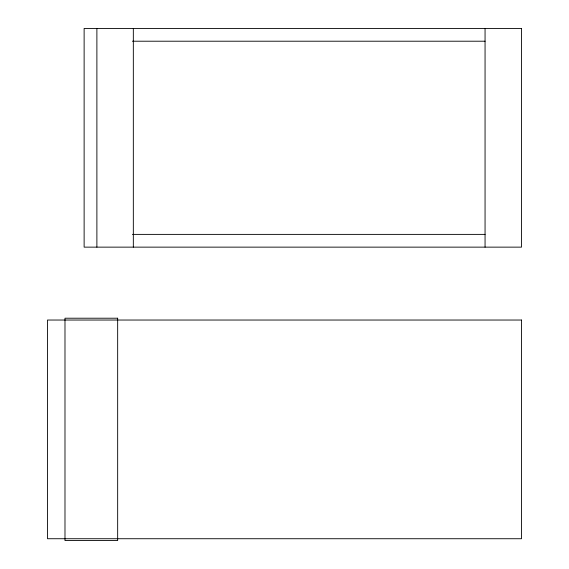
<?xml version="1.0" encoding="UTF-8"?>
<svg xmlns="http://www.w3.org/2000/svg" width="569" height="569" viewBox="0 0 569 569"><rect width="100%" height="100%" fill="white"/><g stroke="black" fill="none" stroke-linecap="round" stroke-linejoin="round"><path stroke-width="0.85" d="M132.421 41.21L485.087 41.21M132.421 234.385L485.087 234.385M485.058 28.45L485.058 247.138M133.331 28.45L133.331 247.138M96.886 28.45L96.886 247.138M521.51 28.45L84.127 28.45L84.127 247.138L521.51 247.138L521.51 28.45M117.662 318.213L64.987 318.213L64.987 540.55L117.662 540.55L117.662 318.213M521.51 320.034L47.49 320.034L47.49 538.729L521.51 538.729L521.51 320.034"/></g></svg>
